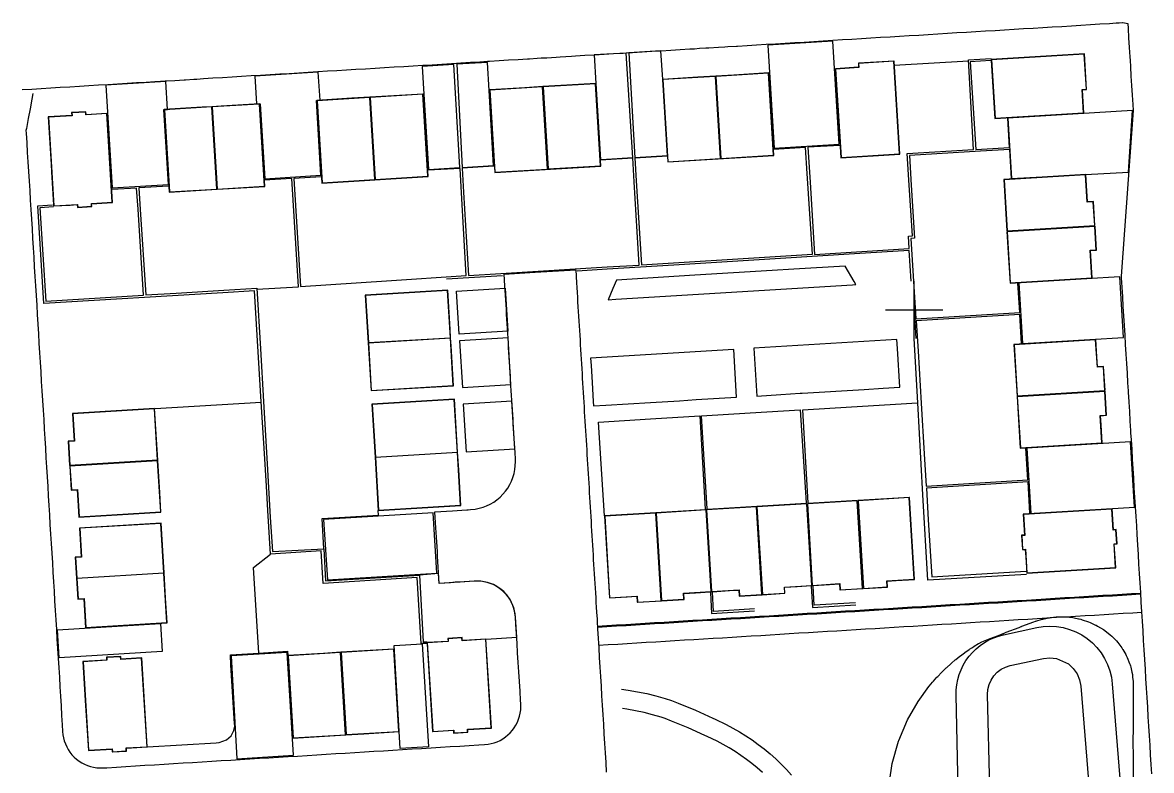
# Model space of a CAD drawing. Header units: metres. Extents: x 347065 to 347457, y 390101 to 390553.
# Drawn here: x 347259.7 to 347377.9, y 390320.8 to 390399 of the extents above; entities that cross this region are included whole.
import ezdxf

# ---------------------------------------------------------------- set-up
doc = ezdxf.new("R2010")
doc.units = ezdxf.units.M
doc.header["$PDMODE"] = 2
doc.header["$PDSIZE"] = 3
for name, color, linetype in [('3D_LINES', 130, 'Continuous'), ('PLOTS EXTERNAL LEVEL', 3, 'Continuous'), ('PLOTS FFL', 1, 'Continuous')]:
    doc.layers.add(name, color=color, linetype=linetype)
doc.layers.add('Design Lines', color=132, linetype='Continuous', true_color=0x00cccc)

msp = doc.modelspace()

# ---------------------------------------------------------------- linework, layer by layer
at = {"layer": '3D_LINES'}
for points in [[(347259.69, 390391.99, 45.77), (347260.69, 390392.05, 45.78), (347261.69, 390392.11, 45.8), (347262.68, 390392.17, 45.81), (347263.68, 390392.23, 45.82), (347264.68, 390392.29, 45.82), (347265.68, 390392.36, 45.82), (347266.68, 390392.42, 45.82), (347267.67, 390392.48, 45.82), (347268.67, 390392.54, 45.82), (347269.67, 390392.6, 45.81), (347270.67, 390392.66, 45.8), (347271.67, 390392.72, 45.79), (347272.66, 390392.78, 45.77), (347273.58, 390392.84, 45.76), (347273.66, 390392.84, 45.76), (347274.66, 390392.9, 45.75), (347274.78, 390392.91, 45.75), (347275.66, 390392.96, 45.74), (347276.66, 390393.02, 45.72), (347276.77, 390393.03, 45.72), (347277.66, 390393.08, 45.71), (347277.97, 390393.1, 45.71), (347278.65, 390393.15, 45.7), (347279.65, 390393.21, 45.69), (347280.65, 390393.27, 45.68), (347281.65, 390393.33, 45.67), (347282.65, 390393.39, 45.67), (347283.64, 390393.45, 45.67), (347284.64, 390393.51, 45.67), (347285.64, 390393.57, 45.67), (347286.64, 390393.63, 45.68), (347287.64, 390393.69, 45.68), (347288.64, 390393.75, 45.69), (347289.63, 390393.81, 45.71), (347290.63, 390393.87, 45.72), (347291.63, 390393.94, 45.74), (347292.63, 390394, 45.76), (347293.63, 390394.06, 45.78), (347294.62, 390394.12, 45.81), (347295.62, 390394.18, 45.83), (347296.62, 390394.24, 45.86), (347297.62, 390394.3, 45.89), (347298.62, 390394.36, 45.93), (347299.62, 390394.42, 45.96), (347300.61, 390394.48, 46), (347301.61, 390394.54, 46.03), (347302.61, 390394.6, 46.07), (347303.61, 390394.66, 46.1), (347304.61, 390394.73, 46.14), (347304.87, 390394.74, 46.15), (347305.14, 390394.76, 46.16), (347305.6, 390394.79, 46.17), (347306.6, 390394.85, 46.21), (347307.6, 390394.91, 46.24), (347308.37, 390394.95, 46.27), (347308.6, 390394.97, 46.28), (347309.6, 390395.03, 46.31), (347310.59, 390395.09, 46.35), (347311.59, 390395.15, 46.38), (347312.59, 390395.21, 46.42), (347312.79, 390395.22, 46.43), (347313.59, 390395.27, 46.45), (347313.99, 390395.3, 46.47), (347314.59, 390395.33, 46.49), (347315.59, 390395.39, 46.52), (347315.98, 390395.42, 46.54), (347316.58, 390395.45, 46.56), (347317.18, 390395.49, 46.58), (347317.58, 390395.52, 46.59), (347318.58, 390395.58, 46.63), (347319.58, 390395.64, 46.66), (347320.58, 390395.7, 46.7), (347321.57, 390395.76, 46.73), (347322.57, 390395.82, 46.77), (347322.89, 390395.84, 46.78), (347323.19, 390395.86, 46.79), (347323.57, 390395.88, 46.8), (347324.57, 390395.94, 46.84), (347325.57, 390396, 46.87), (347326.57, 390396.06, 46.91), (347327.56, 390396.12, 46.94), (347328.56, 390396.18, 46.98), (347329.56, 390396.24, 47.01), (347330.04, 390396.27, 47.03), (347330.56, 390396.31, 47.05), (347331.24, 390396.35, 47.07), (347331.56, 390396.37, 47.08), (347332.55, 390396.43, 47.12), (347333.24, 390396.47, 47.14), (347333.55, 390396.49, 47.15), (347334.43, 390396.54, 47.18), (347334.55, 390396.55, 47.19), (347335.55, 390396.61, 47.22), (347336.55, 390396.67, 47.26), (347337.54, 390396.73, 47.29), (347338.54, 390396.79, 47.33), (347339.54, 390396.85, 47.36), (347340.54, 390396.91, 47.4), (347341.54, 390396.97, 47.43), (347342.54, 390397.03, 47.47), (347343.53, 390397.1, 47.5), (347344.53, 390397.16, 47.54), (347345.53, 390397.22, 47.57), (347346.53, 390397.28, 47.61), (347347.53, 390397.34, 47.64), (347348.52, 390397.4, 47.68), (347349.52, 390397.46, 47.71), (347350.52, 390397.52, 47.75), (347351.52, 390397.58, 47.78), (347352.52, 390397.64, 47.82), (347353.52, 390397.7, 47.85), (347354.51, 390397.76, 47.89), (347355.51, 390397.82, 47.92), (347356.51, 390397.89, 47.96), (347357.51, 390397.95, 47.99), (347358.51, 390398.01, 48.03), (347359.5, 390398.07, 48.06), (347360.5, 390398.13, 48.1), (347361.5, 390398.19, 48.13), (347362.5, 390398.25, 48.17), (347363.5, 390398.31, 48.2), (347364.49, 390398.37, 48.24), (347365.49, 390398.43, 48.27), (347366.49, 390398.49, 48.31), (347367.49, 390398.55, 48.34), (347368.49, 390398.61, 48.38), (347369.49, 390398.68, 48.41), (347370.48, 390398.74, 48.45), (347371.48, 390398.8, 48.48), (347372.48, 390398.86, 48.52), (347373.48, 390398.92, 48.55), (347374.18, 390398.96, 48.56), (347374.48, 390398.98, 48.56), (347374.84, 390399, 48.56), (347374.89, 390399, 48.57), (347375.39, 390398.9, 48.57), (347375.42, 390398.4, 48.57), (347375.48, 390397.4, 48.58), (347375.54, 390396.4, 48.59), (347375.61, 390395.41, 48.6), (347375.63, 390395.04, 48.6), (347375.67, 390394.41, 48.58), (347375.73, 390393.41, 48.55), (347375.79, 390392.41, 48.51), (347375.85, 390391.41, 48.48), (347375.91, 390390.42, 48.44), (347375.95, 390389.8, 48.42), (347374.7, 390372.46, 47.83), (347374.71, 390372.31, 47.83), (347374.77, 390371.31, 47.81), (347374.83, 390370.31, 47.79), (347374.89, 390369.31, 47.77), (347374.95, 390368.32, 47.75), (347375.01, 390367.32, 47.74), (347375.07, 390366.32, 47.73), (347375.13, 390365.32, 47.72), (347375.19, 390364.32, 47.71), (347375.25, 390363.33, 47.71), (347375.32, 390362.33, 47.7), (347375.38, 390361.33, 47.71), (347375.43, 390360.49, 47.71), (347375.44, 390360.33, 47.73), (347375.5, 390359.33, 47.83), (347375.5, 390359.3, 47.84), (347375.56, 390358.33, 47.85), (347375.62, 390357.34, 47.86), (347375.62, 390357.3, 47.86), (347375.68, 390356.34, 47.77), (347375.69, 390356.1, 47.75), (347375.74, 390355.34, 47.76), (347375.8, 390354.34, 47.77), (347375.86, 390353.34, 47.78), (347375.92, 390352.35, 47.79), (347375.98, 390351.35, 47.81), (347376.04, 390350.35, 47.82), (347376.11, 390349.35, 47.83), (347376.17, 390348.35, 47.84), (347376.23, 390347.35, 47.86), (347376.29, 390346.36, 47.87), (347376.34, 390345.44, 47.88), (347376.41, 390344.36, 47.89), (347376.47, 390343.36, 47.91), (347376.53, 390342.36, 47.92), (347376.59, 390341.37, 47.93), (347376.65, 390340.37, 47.94), (347376.71, 390339.37, 47.95), (347376.77, 390338.37, 47.96), (347376.83, 390337.37, 47.96), (347376.9, 390336.38, 47.97), (347376.96, 390335.38, 47.97), (347377.02, 390334.38, 47.96), (347377.08, 390333.38, 47.96), (347377.14, 390332.38, 47.95), (347377.2, 390331.38, 47.94), (347377.26, 390330.39, 47.92), (347377.32, 390329.39, 47.91), (347377.38, 390328.39, 47.89), (347377.44, 390327.39, 47.87), (347377.5, 390326.39, 47.84), (347377.56, 390325.4, 47.81), (347377.62, 390324.4, 47.78), (347377.69, 390323.4, 47.75), (347377.75, 390322.4, 47.72), (347377.81, 390321.4, 47.68), (347377.87, 390320.4, 47.64)], [(347323.82, 390384.85, 47.05), (347327.21, 390385.06, 47.05), (347326.72, 390393.05, 47.05), (347326.54, 390396.05, 46.91), (347323.19, 390395.84, 46.79), (347323.82, 390384.85, 47.05)], [(347337.73, 390396.63, 47.29), (347338.39, 390385.86, 47.06), (347345.2, 390386.29, 47.54), (347344.54, 390397.05, 47.54), (347337.73, 390396.63, 47.29)], [(347305.74, 390383.86, 46.45), (347309.03, 390384.07, 46.45), (347308.56, 390391.9, 46.45), (347308.38, 390394.83, 46.27), (347305.17, 390394.64, 46.16), (347305.74, 390383.86, 46.45)], [(347322.89, 390395.82, 46.78), (347319.54, 390395.62, 46.66), (347319.73, 390392.63, 46.45), (347320.22, 390384.63, 46.45), (347323.58, 390384.84, 46.45), (347322.89, 390395.82, 46.78)], [(347345.27, 390386.16, 47.55), (347341.92, 390385.96, 47.55), (347342.14, 390382.32, 47.53), (347342.6, 390374.75, 46.99), (347352.53, 390375.37, 47.1), (347352.46, 390376.66, 47.1), (347352.85, 390376.69, 47.11), (347352.52, 390381.99, 47.38), (347352.3, 390385.3, 47.55), (347359.26, 390385.71, 47.92), (347358.71, 390395.1, 47.92), (347361.09, 390395.25, 48.12)], [(347350.96, 390394.54, 47.55), (347358.72, 390394.99, 47.92)], [(347361.05, 390395.03, 48.35), (347358.89, 390394.9, 48.35), (347359.49, 390385.72, 48.35), (347363.03, 390385.94, 48.35), (347362.84, 390389, 48.35)], [(347284.03, 390393.41, 45.67), (347284.21, 390390.49, 45.86), (347284.6, 390390.51, 45.75), (347285.08, 390382.67, 45.75), (347290.95, 390383.03, 45.85), (347290.48, 390390.85, 45.85), (347290.86, 390390.88, 45.96), (347290.68, 390393.81, 45.73), (347284.03, 390393.41, 45.67)], [(347304.88, 390394.62, 46.15), (347301.54, 390394.42, 46.03), (347301.72, 390391.51, 45.85), (347302.2, 390383.64, 46), (347305.5, 390383.84, 45.85), (347304.88, 390394.62, 46.15)], [(347268.46, 390392.46, 45.81), (347269.12, 390381.7, 45.6), (347274.99, 390382.06, 45.75), (347274.51, 390389.9, 45.75), (347274.9, 390389.92, 45.86), (347274.72, 390392.84, 45.75), (347268.46, 390392.46, 45.81)], [(347260.8, 390391.58, 45.85), (347260.69, 390390.98, 45.79), (347260.51, 390389.97, 45.69), (347260.32, 390388.96, 45.61), (347260.13, 390387.94, 45.53), (347260.09, 390387.73, 45.49), (347260.11, 390387.42, 45.46), (347260.17, 390386.42, 45.41), (347260.23, 390385.42, 45.36), (347260.3, 390384.43, 45.31), (347260.36, 390383.43, 45.26), (347260.42, 390382.43, 45.21), (347260.48, 390381.43, 45.16), (347260.54, 390380.43, 45.11), (347260.6, 390379.44, 45.06), (347260.66, 390378.44, 45.01), (347260.72, 390377.44, 44.96), (347260.78, 390376.44, 44.91), (347260.84, 390375.44, 44.87), (347260.9, 390374.45, 44.82), (347260.96, 390373.45, 44.77), (347261.02, 390372.45, 44.73), (347261.09, 390371.45, 44.69), (347261.15, 390370.45, 44.65), (347261.21, 390369.45, 44.61), (347261.27, 390368.46, 44.58), (347261.33, 390367.46, 44.54), (347261.39, 390366.46, 44.51), (347261.45, 390365.46, 44.48), (347261.51, 390364.46, 44.45), (347261.57, 390363.47, 44.43), (347261.63, 390362.47, 44.4), (347261.69, 390361.47, 44.38), (347261.75, 390360.47, 44.36), (347261.81, 390359.47, 44.34), (347261.88, 390358.47, 44.32), (347261.94, 390357.48, 44.31), (347262, 390356.48, 44.3), (347262.06, 390355.48, 44.28), (347262.12, 390354.48, 44.27), (347262.18, 390353.48, 44.26), (347262.24, 390352.49, 44.25), (347262.3, 390351.49, 44.23), (347262.36, 390350.49, 44.22), (347262.42, 390349.49, 44.21), (347262.48, 390348.49, 44.2), (347262.54, 390347.5, 44.18), (347262.6, 390346.5, 44.17), (347262.67, 390345.5, 44.15), (347262.73, 390344.5, 44.14), (347262.79, 390343.5, 44.12), (347262.85, 390342.5, 44.1), (347262.91, 390341.51, 44.08), (347262.97, 390340.51, 44.06), (347263.03, 390339.51, 44.04), (347263.09, 390338.51, 44.02), (347263.15, 390337.51, 44), (347263.21, 390336.52, 43.98), (347263.27, 390335.52, 43.95), (347263.33, 390334.52, 43.93), (347263.39, 390333.52, 43.9), (347263.46, 390332.52, 43.87), (347263.52, 390331.52, 43.85), (347263.58, 390330.53, 43.82), (347263.64, 390329.53, 43.79), (347263.7, 390328.53, 43.76), (347263.76, 390327.53, 43.73), (347263.82, 390326.53, 43.7), (347263.88, 390325.54, 43.67), (347263.92, 390324.83, 43.65), (347263.95, 390324.51, 43.64), (347264.01, 390324.18, 43.62), (347264.1, 390323.86, 43.61), (347264.21, 390323.54, 43.61), (347264.35, 390323.24, 43.6), (347264.51, 390322.95, 43.6), (347264.69, 390322.67, 43.6), (347264.9, 390322.41, 43.6), (347265.13, 390322.17, 43.61), (347265.38, 390321.95, 43.62), (347265.64, 390321.75, 43.63), (347265.92, 390321.57, 43.64), (347266.22, 390321.41, 43.65), (347266.53, 390321.28, 43.66), (347266.84, 390321.18, 43.67), (347267.17, 390321.11, 43.69), (347267.5, 390321.06, 43.7), (347267.83, 390321.04, 43.71), (347268.22, 390321.04, 43.72), (347268.55, 390321.06, 43.73), (347269.55, 390321.12, 43.75), (347270.54, 390321.19, 43.78), (347271.54, 390321.25, 43.8), (347272.54, 390321.31, 43.83), (347273.54, 390321.37, 43.85), (347274.54, 390321.43, 43.87), (347275.54, 390321.49, 43.9), (347276.53, 390321.55, 43.92), (347277.53, 390321.61, 43.95), (347278.53, 390321.67, 43.97), (347279.53, 390321.74, 43.99), (347280.53, 390321.8, 44.02), (347281.52, 390321.86, 44.04), (347282.52, 390321.92, 44.07), (347283.52, 390321.98, 44.09), (347284.52, 390322.04, 44.11), (347285.52, 390322.1, 44.14), (347286.51, 390322.16, 44.16), (347287.51, 390322.22, 44.19), (347288.51, 390322.28, 44.21), (347289.51, 390322.35, 44.23), (347290.51, 390322.41, 44.26), (347291.51, 390322.47, 44.28), (347292.5, 390322.53, 44.31), (347293.5, 390322.59, 44.33), (347294.5, 390322.65, 44.35), (347295.5, 390322.71, 44.38), (347296.5, 390322.77, 44.4), (347297.49, 390322.83, 44.43), (347298.49, 390322.9, 44.45), (347299.49, 390322.96, 44.47), (347300.49, 390323.02, 44.5), (347301.49, 390323.08, 44.52), (347302.48, 390323.14, 44.55), (347303.48, 390323.2, 44.57), (347304.48, 390323.26, 44.59), (347305.48, 390323.32, 44.62), (347306.48, 390323.38, 44.64), (347307.48, 390323.44, 44.67), (347308.08, 390323.48, 44.68), (347308.45, 390323.52, 44.69), (347308.78, 390323.58, 44.71), (347309.1, 390323.67, 44.72), (347309.41, 390323.78, 44.74), (347309.71, 390323.92, 44.76), (347310, 390324.09, 44.78), (347310.28, 390324.28, 44.8), (347310.53, 390324.49, 44.83), (347310.77, 390324.72, 44.85), (347310.99, 390324.97, 44.88), (347311.19, 390325.24, 44.9), (347311.36, 390325.52, 44.92), (347311.52, 390325.82, 44.93), (347311.64, 390326.13, 44.95), (347311.74, 390326.45, 44.96), (347311.81, 390326.77, 44.98), (347311.86, 390327.1, 44.99), (347311.87, 390327.44, 45), (347311.87, 390327.77, 45.01), (347311.85, 390328.07, 45.01), (347311.79, 390329.07, 45.03), (347311.73, 390330.07, 45.04), (347311.66, 390331.07, 45.06), (347311.6, 390332.07, 45.07), (347311.54, 390333.06, 45.09), (347311.48, 390334.06, 45.1), (347311.42, 390335.06, 45.12), (347311.36, 390336.06, 45.13), (347311.32, 390336.77, 45.14), (347311.28, 390337.15, 45.15), (347311.22, 390337.48, 45.16), (347311.13, 390337.8, 45.17), (347311.01, 390338.11, 45.18), (347310.87, 390338.42, 45.19), (347310.71, 390338.71, 45.19), (347310.52, 390338.98, 45.2), (347310.31, 390339.24, 45.21), (347310.08, 390339.48, 45.22), (347309.82, 390339.7, 45.23), (347309.56, 390339.89, 45.24), (347309.27, 390340.07, 45.25), (347308.98, 390340.22, 45.26), (347308.67, 390340.34, 45.27), (347308.35, 390340.44, 45.28), (347308.02, 390340.51, 45.29), (347307.69, 390340.56, 45.29), (347307.35, 390340.58, 45.3), (347307.04, 390340.57, 45.31), (347306.5, 390340.54, 45.31), (347306, 390340.51, 45.32), (347305.51, 390340.48, 45.33), (347305.01, 390340.45, 45.33), (347304.51, 390340.41, 45.34), (347303.34, 390340.34, 45.34), (347303.17, 390343.17, 45.33), (347303.14, 390343.67, 45.34), (347303.11, 390344.17, 45.34), (347303.08, 390344.67, 45.35), (347303.05, 390345.17, 45.36), (347303.02, 390345.66, 45.37), (347302.99, 390346.16, 45.37), (347302.96, 390346.66, 45.38), (347302.88, 390347.83, 45.38), (347304.71, 390347.94, 45.37), (347305.21, 390347.97, 45.37), (347305.71, 390348, 45.36), (347306.21, 390348.03, 45.35), (347306.38, 390348.04, 45.35), (347306.6, 390348.06, 45.35), (347307.11, 390348.11, 45.34), (347307.52, 390348.19, 45.34), (347307.92, 390348.31, 45.33), (347308.3, 390348.46, 45.33), (347308.68, 390348.64, 45.33), (347309.04, 390348.85, 45.32), (347309.38, 390349.09, 45.32), (347309.7, 390349.36, 45.32), (347309.99, 390349.66, 45.32), (347310.26, 390349.97, 45.32), (347310.5, 390350.31, 45.33), (347310.72, 390350.67, 45.33), (347310.9, 390351.04, 45.33), (347311.05, 390351.43, 45.34), (347311.17, 390351.83, 45.34), (347311.25, 390352.24, 45.35), (347311.3, 390352.65, 45.35), (347311.32, 390353.08, 45.36), (347311.31, 390353.38, 45.36), (347311.27, 390354.01, 45.37), (347311.24, 390354.51, 45.38), (347311.21, 390355.01, 45.39), (347311.18, 390355.51, 45.4), (347311.15, 390356.01, 45.4), (347311.12, 390356.51, 45.41), (347311.09, 390357.01, 45.42), (347311.06, 390357.5, 45.43), (347311.03, 390358, 45.43), (347311, 390358.5, 45.44), (347310.97, 390359, 45.45), (347310.94, 390359.5, 45.46), (347310.91, 390360, 45.46), (347310.87, 390360.5, 45.47), (347310.84, 390361, 45.48), (347310.81, 390361.5, 45.49), (347310.78, 390362, 45.49), (347310.75, 390362.5, 45.5), (347310.72, 390362.99, 45.51), (347310.69, 390363.49, 45.52), (347310.66, 390363.99, 45.52), (347310.63, 390364.49, 45.53), (347310.6, 390364.99, 45.54), (347310.57, 390365.49, 45.55), (347310.54, 390365.99, 45.55), (347310.51, 390366.49, 45.56), (347310.48, 390366.99, 45.57), (347310.45, 390367.49, 45.58), (347310.42, 390367.99, 45.58), (347310.39, 390368.48, 45.59), (347310.36, 390368.98, 45.6), (347310.33, 390369.48, 45.61), (347310.3, 390369.98, 45.61), (347310.27, 390370.48, 45.62), (347310.24, 390370.98, 45.63), (347310.21, 390371.48, 45.64), (347310.13, 390372.68, 45.64), (347313.38, 390372.88, 45.7), (347317.62, 390373.14, 45.66), (347317.7, 390371.78, 45.66), (347317.73, 390371.28, 45.65), (347317.76, 390370.78, 45.64), (347317.79, 390370.28, 45.64), (347317.82, 390369.78, 45.63), (347317.85, 390369.28, 45.62), (347317.88, 390368.78, 45.61), (347317.91, 390368.28, 45.61), (347317.95, 390367.78, 45.6), (347317.98, 390367.28, 45.59), (347318.01, 390366.78, 45.58), (347318.04, 390366.29, 45.58), (347318.07, 390365.79, 45.57), (347318.1, 390365.29, 45.56), (347318.13, 390364.79, 45.55), (347318.16, 390364.29, 45.55), (347318.19, 390363.79, 45.54), (347318.22, 390363.29, 45.53), (347318.25, 390362.79, 45.52), (347318.28, 390362.29, 45.52), (347318.31, 390361.79, 45.51), (347318.34, 390361.3, 45.5), (347318.37, 390360.8, 45.49), (347318.4, 390360.3, 45.49), (347318.43, 390359.8, 45.48), (347318.46, 390359.3, 45.47), (347318.49, 390358.8, 45.46), (347318.52, 390358.3, 45.46), (347318.55, 390357.8, 45.45), (347318.58, 390357.3, 45.44), (347318.61, 390356.8, 45.43), (347318.64, 390356.3, 45.43), (347318.67, 390355.81, 45.42), (347318.7, 390355.31, 45.41), (347318.74, 390354.81, 45.4), (347318.77, 390354.31, 45.4), (347318.8, 390353.81, 45.39), (347318.83, 390353.31, 45.38), (347318.86, 390352.81, 45.37), (347318.89, 390352.31, 45.37), (347318.92, 390351.81, 45.36), (347318.95, 390351.31, 45.35), (347318.98, 390350.81, 45.34), (347319.01, 390350.32, 45.34), (347319.04, 390349.82, 45.33), (347319.07, 390349.32, 45.32), (347319.1, 390348.82, 45.31), (347319.13, 390348.32, 45.31), (347319.16, 390347.82, 45.3), (347319.19, 390347.32, 45.29), (347319.22, 390346.82, 45.28), (347319.25, 390346.32, 45.28), (347319.28, 390345.82, 45.27), (347319.31, 390345.32, 45.26), (347319.34, 390344.83, 45.25), (347319.37, 390344.33, 45.25), (347319.4, 390343.83, 45.24), (347319.43, 390343.33, 45.23), (347319.46, 390342.83, 45.22), (347319.49, 390342.33, 45.22), (347319.53, 390341.83, 45.21), (347319.56, 390341.33, 45.2), (347319.59, 390340.83, 45.19), (347319.62, 390340.33, 45.19), (347319.65, 390339.83, 45.18), (347319.68, 390339.34, 45.17), (347319.71, 390338.84, 45.16), (347319.74, 390338.34, 45.16), (347319.77, 390337.84, 45.15), (347319.8, 390337.34, 45.14), (347319.85, 390336.58, 45.13), (347319.86, 390336.34, 45.13), (347319.91, 390335.58, 45.12), (347319.97, 390334.58, 45.1), (347320.03, 390333.58, 45.09), (347320.09, 390332.58, 45.07), (347320.15, 390331.58, 45.06), (347320.21, 390330.59, 45.04), (347320.27, 390329.59, 45.03), (347320.33, 390328.59, 45.01), (347320.39, 390327.59, 45), (347320.45, 390326.59, 44.98), (347320.51, 390325.6, 44.97), (347320.57, 390324.6, 44.95), (347320.64, 390323.6, 44.94), (347320.7, 390322.6, 44.92), (347320.76, 390321.6, 44.91), (347320.82, 390320.6, 44.89)], [(347375.47, 390383.37, 48.19), (347375.9, 390389.8, 48.42), (347362.84, 390389, 48.35), (347363.22, 390382.7, 48.05), (347375.47, 390383.37, 48.19)], [(347327.21, 390385.05, 47.05), (347323.82, 390384.85, 47.05), (347323.96, 390382.44, 47), (347324.5, 390373.66, 46.52), (347339.04, 390374.56, 46.52), (347342.39, 390374.76, 46.52), (347341.85, 390383.2, 47.08), (347341.68, 390385.95, 47.05), (347338.32, 390385.74, 47.05)], [(347363.22, 390382.7, 48.05), (347363.04, 390385.72, 48.05), (347359.99, 390385.54, 48.1), (347352.55, 390385.09, 47.69), (347352.73, 390381.99, 47.54), (347353.07, 390376.44, 47.54), (347352.7, 390376.43, 47.54), (347353.21, 390368.01, 47.35), (347364.08, 390368.67, 48.05), (347363.89, 390371.74, 48.05)], [(347309.06, 390383.97, 46.45), (347305.73, 390383.76, 46.45), (347305.88, 390381.27, 46.4), (347306.41, 390372.55, 45.68), (347309.79, 390372.76, 45.92), (347320.91, 390373.44, 45.92), (347324.26, 390373.64, 45.92), (347323.73, 390382.35, 46.55), (347323.58, 390384.84, 46.45), (347320.27, 390384.63, 46.45)], [(347290.97, 390382.87, 45.85), (347288.13, 390382.7, 45.8), (347288.82, 390371.38, 45.4), (347297.82, 390371.98, 45.68), (347306.16, 390372.54, 45.68), (347305.66, 390381.19, 45.95), (347305.51, 390383.74, 45.85), (347302.18, 390383.55, 45.85)], [(347274.99, 390381.89, 45.75), (347271.89, 390381.71, 45.75), (347272.04, 390379.46, 45.72), (347272.62, 390370.51, 45.16), (347275.81, 390370.7, 45.22), (347280.8, 390371.01, 45.22), (347284.26, 390371.22, 45.22), (347284.63, 390364.87, 45.15), (347284.95, 390359.35, 45.08), (347285.34, 390352.86, 45.09), (347285.66, 390347.28, 45.08), (347285.88, 390343.67, 44.89), (347291.27, 390343.97, 45.16), (347291.44, 390340.6, 45.01), (347301.28, 390341.19, 45.44), (347301.66, 390334.21, 45.2), (347302.04, 390334.24, 45.2)], [(347284.26, 390371.11, 45.22), (347288.61, 390371.37, 45.4), (347287.92, 390382.68, 45.8), (347285.03, 390382.51, 45.75)], [(347262.96, 390379.72, 45.6), (347261.54, 390379.64, 45.6), (347262.15, 390369.87, 45.1), (347272.4, 390370.49, 45.16), (347271.82, 390379.48, 45.62), (347271.67, 390381.69, 45.6), (347269.12, 390381.54, 45.6)], [(347301.99, 390334.05, 44.6), (347301.43, 390334.05, 44.6), (347301.03, 390340.94, 44.74), (347291.2, 390340.31, 44.74), (347290.99, 390343.73, 44.91), (347285.68, 390343.41, 44.72), (347285.4, 390347.96, 44.74), (347285.25, 390350.5, 44.86), (347285.04, 390353.94, 44.86), (347284.71, 390359.33, 44.86), (347284, 390370.94, 45.07), (347280.7, 390370.74, 44.99), (347261.94, 390369.6, 44.65), (347261.32, 390379.83, 45.15), (347262.86, 390379.93, 45.15)], [(347352.72, 390371.95, 46.78), (347352.51, 390375.16, 46.81), (347346.8, 390374.8, 46.62), (347339.04, 390374.32, 46.4), (347327.87, 390373.63, 46.07), (347320.92, 390373.2, 45.85), (347317.76, 390373, 45.79)], [(347321.88, 390372.07, 45.84), (347321.5, 390371.18, 45.79), (347321, 390370.01, 45.73), (347321.81, 390370.06, 45.76), (347346.57, 390371.57, 46.58), (347346.95, 390371.59, 46.59), (347346.77, 390371.91, 46.59), (347345.83, 390373.53, 46.57), (347340.44, 390373.2, 46.42), (347338.19, 390373.06, 46.35), (347330.08, 390372.57, 46.1), (347321.88, 390372.07, 45.84)], [(347309.96, 390372.51, 45.64), (347304.08, 390372.15, 45.65)], [(347374.95, 390366.06, 47.72), (347374.57, 390372.42, 47.84), (347364, 390371.78, 48.05), (347364.38, 390365.42, 47.66), (347374.95, 390366.06, 47.72)], [(347305.14, 390370.9, 45.64), (347310.22, 390371.21, 45.63), (347310.5, 390366.73, 45.57), (347305.41, 390366.42, 45.64), (347305.14, 390370.9, 45.64)], [(347353.04, 390368.96, 46.74), (347353.22, 390365.96, 46.69)], [(347364.27, 390365.43, 47.65), (347364.09, 390368.45, 47.65), (347353.26, 390367.8, 47.35), (347353.45, 390364.63, 47.15), (347353.78, 390359.2, 47.15), (347354.1, 390353.88, 47.15), (347354.31, 390350.51, 47.17), (347364.94, 390351.16, 47.67), (347364.74, 390354.47, 47.65)], [(347305.77, 390360.83, 45.62), (347310.84, 390361.14, 45.48), (347310.54, 390366.03, 45.55), (347305.45, 390365.72, 45.64), (347305.77, 390360.83, 45.62)], [(347351.53, 390360.85, 46.56), (347351.28, 390364.9, 46.62), (347351.22, 390365.84, 46.63), (347336.25, 390364.93, 46.13), (347336.56, 390359.94, 46.09), (347339.1, 390360.09, 46.22), (347341.12, 390360.22, 46.31), (347341.33, 390360.23, 46.31), (347347.81, 390360.63, 46.49), (347349.79, 390360.75, 46.52), (347351.53, 390360.85, 46.56)], [(347364.8, 390341.28, 47.7), (347354.46, 390340.67, 46.58), (347353.96, 390349.61, 46.42), (347353.43, 390359.23, 46.53), (347353.05, 390365.94, 46.69)], [(347334.46, 390359.81, 46.02), (347334.16, 390364.8, 46.07), (347319.18, 390363.89, 45.57), (347319.23, 390363.12, 45.56), (347319.34, 390361.35, 45.55), (347319.46, 390359.36, 45.52), (347319.49, 390358.9, 45.53), (347320.76, 390358.98, 45.61), (347325.45, 390359.26, 45.77), (347328.48, 390359.45, 45.84), (347330.23, 390359.56, 45.89), (347334.46, 390359.81, 46.02)], [(347305.85, 390359.1, 45.62), (347306.16, 390354.11, 45.61), (347311.25, 390354.42, 45.38), (347310.94, 390359.41, 45.46), (347305.85, 390359.1, 45.62)], [(347273.6, 390358.64, 44.3), (347284.71, 390359.31, 44.86)], [(347331.39, 390348.12, 46.05), (347330.8, 390357.88, 45.88), (347335.89, 390358.18, 46.05), (347341.11, 390358.49, 46.31), (347341.72, 390348.75, 46.05)], [(347341.95, 390348.76, 46.42), (347341.39, 390358.49, 46.31), (347346.48, 390358.81, 46.45), (347351.69, 390359.13, 46.53), (347353.36, 390359.23, 46.53)], [(347320.62, 390347.4, 45.67), (347320.02, 390357.21, 45.58), (347325.46, 390357.54, 45.76), (347330.6, 390357.86, 45.88), (347331.17, 390348.11, 45.67)], [(347376.11, 390348.32, 47.84), (347375.69, 390355.16, 47.76), (347364.82, 390354.5, 47.65), (347365.24, 390347.66, 47.7), (347376.11, 390348.32, 47.84)], [(347365.16, 390347.67, 47.7), (347364.96, 390350.96, 47.67), (347354.32, 390350.31, 47.17), (347354.52, 390346.98, 47.2), (347354.88, 390341.02, 47.2), (347364.75, 390341.63, 47.2)], [(347291.27, 390343.97, 45.16), (347291.08, 390347.11, 45.26), (347296.99, 390347.47, 45.65), (347296.96, 390347.97, 45.65)], [(347291.63, 390340.72, 44.98), (347303.09, 390341.42, 45.2), (347302.71, 390347.71, 45.42), (347291.23, 390347.01, 45.27), (347291.63, 390340.72, 44.98)], [(347284.46, 390333.05, 44.32), (347283.91, 390342, 44.61), (347285.68, 390343.41, 44.72)], [(347308.24, 390334.51, 45.2), (347311.44, 390334.7, 45.12), (347311.31, 390336.82, 45.15), (347311.23, 390337.45, 45.17), (347311.04, 390338.04, 45.18), (347310.79, 390338.58, 45.19), (347310.4, 390339.13, 45.2), (347309.97, 390339.57, 45.21), (347309.52, 390339.92, 45.22), (347309.01, 390340.21, 45.23), (347308.37, 390340.44, 45.25), (347307.68, 390340.56, 45.26), (347306.99, 390340.57, 45.27), (347303.33, 390340.32, 45.34), (347303.27, 390341.37, 45.37), (347301.28, 390341.19, 45.44)], [(347319.89, 390335.87, 45.12), (347320.89, 390335.93, 45.2), (347321.88, 390335.99, 45.27), (347322.88, 390336.05, 45.35), (347323.88, 390336.11, 45.43), (347324.88, 390336.17, 45.51), (347325.88, 390336.23, 45.58), (347326.88, 390336.29, 45.66), (347327.87, 390336.35, 45.71), (347328.87, 390336.42, 45.72), (347329.87, 390336.48, 45.73), (347330.87, 390336.54, 45.74), (347331.87, 390336.6, 45.81), (347332.86, 390336.66, 45.89), (347333.86, 390336.72, 45.96), (347334.86, 390336.78, 46.04), (347335.86, 390336.84, 46.12), (347336.86, 390336.9, 46.16), (347337.86, 390336.96, 46.17), (347338.85, 390337.02, 46.18), (347339.85, 390337.08, 46.19), (347340.85, 390337.14, 46.2), (347341.85, 390337.21, 46.21), (347342.85, 390337.27, 46.26), (347343.84, 390337.33, 46.34), (347344.84, 390337.39, 46.41), (347345.84, 390337.45, 46.49), (347346.84, 390337.51, 46.53), (347347.84, 390337.57, 46.54), (347348.83, 390337.63, 46.55), (347349.83, 390337.69, 46.56), (347350.83, 390337.75, 46.59), (347351.83, 390337.81, 46.64), (347352.83, 390337.87, 46.69), (347353.83, 390337.93, 46.75), (347354.82, 390338, 46.8), (347355.82, 390338.06, 46.85), (347356.82, 390338.12, 46.91), (347357.82, 390338.18, 46.96), (347358.82, 390338.24, 47.01), (347359.81, 390338.3, 47.06), (347360.81, 390338.36, 47.12), (347361.81, 390338.42, 47.17), (347362.81, 390338.48, 47.22), (347363.81, 390338.54, 47.27), (347364.81, 390338.6, 47.33), (347365.8, 390338.66, 47.38), (347366.8, 390338.72, 47.43), (347367.8, 390338.79, 47.49), (347368.8, 390338.85, 47.54), (347369.8, 390338.91, 47.59), (347370.79, 390338.97, 47.64), (347371.79, 390339.03, 47.7), (347372.79, 390339.09, 47.75), (347373.79, 390339.15, 47.8), (347374.79, 390339.21, 47.85), (347375.78, 390339.27, 47.91), (347376.72, 390339.33, 47.96)], [(347331.71, 390339.4, 45.83), (347331.84, 390337.18, 45.81), (347336.34, 390337.46, 46.05)], [(347336.32, 390337.68, 46.05), (347332.04, 390337.41, 46.2), (347331.92, 390339.41, 46.2)], [(347342.25, 390340.03, 46.2), (347342.39, 390337.83, 46.21), (347346.92, 390338.1, 46.42)], [(347346.91, 390338.32, 46.42), (347342.59, 390338.05, 46.58), (347342.46, 390340.05, 46.58)], [(347319.89, 390335.77, 45.12), (347320.89, 390335.83, 45.19), (347321.89, 390335.89, 45.27), (347322.89, 390335.95, 45.35), (347323.89, 390336.01, 45.43), (347324.89, 390336.07, 45.5), (347325.88, 390336.13, 45.58), (347326.88, 390336.19, 45.66), (347327.88, 390336.25, 45.7), (347328.88, 390336.32, 45.71), (347329.88, 390336.38, 45.72), (347330.87, 390336.44, 45.74), (347331.87, 390336.5, 45.81), (347332.87, 390336.56, 45.88), (347333.87, 390336.62, 45.96), (347334.87, 390336.68, 46.04), (347335.86, 390336.74, 46.11), (347336.86, 390336.8, 46.16), (347337.86, 390336.86, 46.17), (347338.86, 390336.92, 46.18), (347339.86, 390336.98, 46.19), (347340.86, 390337.04, 46.2), (347341.85, 390337.11, 46.21), (347342.85, 390337.17, 46.26), (347343.85, 390337.23, 46.34), (347344.85, 390337.29, 46.41), (347345.85, 390337.35, 46.49), (347346.84, 390337.41, 46.53), (347347.84, 390337.47, 46.54), (347348.84, 390337.53, 46.55), (347349.84, 390337.59, 46.56), (347350.84, 390337.65, 46.59), (347351.84, 390337.71, 46.64), (347352.83, 390337.77, 46.69), (347353.83, 390337.83, 46.74), (347354.83, 390337.9, 46.8), (347355.83, 390337.96, 46.85), (347356.83, 390338.02, 46.9), (347357.82, 390338.08, 46.96), (347358.82, 390338.14, 47.01), (347359.82, 390338.2, 47.06), (347360.82, 390338.26, 47.11), (347361.82, 390338.32, 47.17), (347362.81, 390338.38, 47.22), (347363.81, 390338.44, 47.27), (347364.81, 390338.5, 47.33), (347365.81, 390338.56, 47.38), (347366.81, 390338.62, 47.43), (347367.81, 390338.69, 47.48), (347368.8, 390338.75, 47.54), (347369.8, 390338.81, 47.59), (347370.8, 390338.87, 47.64), (347371.8, 390338.93, 47.69), (347372.8, 390338.99, 47.75), (347373.79, 390339.05, 47.8), (347374.79, 390339.11, 47.85), (347375.79, 390339.17, 47.91), (347376.72, 390339.23, 47.95)], [(347320.01, 390333.87, 45.09), (347321.01, 390333.93, 45.16), (347322.01, 390333.99, 45.24), (347323, 390334.05, 45.31), (347324, 390334.11, 45.38), (347325, 390334.18, 45.46), (347326, 390334.24, 45.53), (347327, 390334.3, 45.61), (347328, 390334.36, 45.66), (347328.99, 390334.42, 45.67), (347329.99, 390334.48, 45.68), (347330.99, 390334.54, 45.69), (347331.99, 390334.6, 45.76), (347332.99, 390334.66, 45.84), (347333.98, 390334.72, 45.91), (347334.98, 390334.78, 45.99), (347335.98, 390334.84, 46.07), (347336.98, 390334.9, 46.11), (347337.98, 390334.97, 46.12), (347338.97, 390335.03, 46.13), (347339.97, 390335.09, 46.14), (347340.97, 390335.15, 46.15), (347341.97, 390335.21, 46.16), (347342.97, 390335.27, 46.21), (347343.97, 390335.33, 46.29), (347344.96, 390335.39, 46.36), (347345.96, 390335.45, 46.44), (347346.96, 390335.51, 46.48), (347347.96, 390335.57, 46.49), (347348.96, 390335.63, 46.5), (347349.95, 390335.69, 46.51), (347350.95, 390335.76, 46.54), (347351.95, 390335.82, 46.59), (347352.95, 390335.88, 46.64), (347353.95, 390335.94, 46.7), (347354.95, 390336, 46.75), (347355.94, 390336.06, 46.8), (347356.94, 390336.12, 46.86), (347357.94, 390336.18, 46.91), (347358.94, 390336.24, 46.96), (347359.94, 390336.3, 47.01), (347360.93, 390336.36, 47.07), (347361.93, 390336.42, 47.12), (347362.93, 390336.48, 47.17), (347363.93, 390336.55, 47.22), (347364.93, 390336.61, 47.28), (347365.92, 390336.67, 47.33), (347366.92, 390336.73, 47.38), (347367.92, 390336.79, 47.44), (347368.92, 390336.85, 47.49), (347369.92, 390336.91, 47.54), (347370.92, 390336.97, 47.59), (347371.91, 390337.03, 47.65), (347372.91, 390337.09, 47.71), (347373.91, 390337.15, 47.77), (347374.91, 390337.21, 47.82), (347375.91, 390337.27, 47.88), (347376.84, 390337.33, 47.94)], [(347263.4, 390335.48, 43.96), (347274.16, 390336.14, 44.15), (347274.33, 390333.2, 44.04), (347263.57, 390332.55, 43.88), (347263.4, 390335.48, 43.96)], [(347362.37, 390335.11, 47.15), (347362.67, 390335.22, 47.16), (347364.02, 390335.74, 47.23), (347364.24, 390335.82, 47.25), (347364.26, 390335.83, 47.25), (347364.27, 390335.83, 47.25), (347364.31, 390335.85, 47.26), (347365.55, 390336.31, 47.32), (347365.57, 390336.31, 47.32), (347365.72, 390336.37, 47.33), (347365.76, 390336.38, 47.33), (347366.43, 390336.59, 47.36), (347366.51, 390336.61, 47.36), (347366.95, 390336.7, 47.38), (347366.96, 390336.7, 47.38), (347366.96, 390336.7, 47.38), (347367.17, 390336.74, 47.4), (347367.2, 390336.75, 47.4), (347367.3, 390336.77, 47.4), (347367.9, 390336.83, 47.44), (347367.92, 390336.83, 47.44), (347367.94, 390336.84, 47.44), (347368, 390336.84, 47.44), (347368.11, 390336.85, 47.45), (347368.81, 390336.84, 47.48), (347368.82, 390336.84, 47.48), (347368.93, 390336.84, 47.49), (347368.94, 390336.84, 47.49), (347368.94, 390336.84, 47.49), (347369.64, 390336.76, 47.53), (347369.78, 390336.74, 47.53), (347370.22, 390336.64, 47.56), (347370.29, 390336.62, 47.56), (347370.47, 390336.59, 47.57), (347370.62, 390336.54, 47.58), (347371.28, 390336.32, 47.61), (347371.44, 390336.26, 47.62), (347372.03, 390335.98, 47.65), (347372.08, 390335.96, 47.66), (347372.24, 390335.87, 47.67), (347372.84, 390335.51, 47.7), (347373, 390335.4, 47.71), (347373.56, 390334.97, 47.74), (347373.71, 390334.83, 47.75), (347374.2, 390334.33, 47.78), (347374.34, 390334.16, 47.78), (347374.76, 390333.6, 47.8), (347374.85, 390333.47, 47.81), (347374.89, 390333.41, 47.81), (347375.18, 390332.91, 47.83), (347375.24, 390332.81, 47.83), (347375.34, 390332.6, 47.83), (347375.59, 390331.95, 47.84), (347375.63, 390331.83, 47.84), (347375.67, 390331.73, 47.84), (347375.7, 390331.59, 47.84), (347375.83, 390331.05, 47.84), (347375.87, 390330.82, 47.84), (347375.88, 390330.66, 47.83), (347375.9, 390330.51, 47.83), (347375.94, 390330.12, 47.83), (347375.94, 390330.01, 47.83), (347375.95, 390329.66, 47.82), (347375.95, 390329.53, 47.82), (347375.95, 390328.71, 47.8), (347375.96, 390328, 47.78), (347375.96, 390327.9, 47.77), (347375.96, 390327.68, 47.77), (347375.96, 390326.85, 47.75), (347375.96, 390326.66, 47.75), (347375.96, 390326, 47.72), (347375.96, 390325.83, 47.72), (347375.94, 390325.01, 47.69), (347375.93, 390323.99, 47.66), (347375.94, 390321.99, 47.61), (347375.94, 390319.98, 47.56)], [(347362.4, 390334.96, 47.1), (347365.87, 390335.71, 47.1), (347366.55, 390335.82, 47.1), (347367.25, 390335.86, 47.1), (347367.94, 390335.82, 47.1), (347368.63, 390335.71, 47.1), (347369.3, 390335.52, 47.1), (347369.95, 390335.27, 47.1), (347370.57, 390334.95, 47.1), (347371.15, 390334.56, 47.1), (347371.69, 390334.12, 47.1), (347372.17, 390333.62, 47.1), (347372.6, 390333.07, 47.1), (347372.97, 390332.48, 47.1), (347373.28, 390331.86, 47.1), (347373.51, 390331.2, 47.1), (347373.68, 390330.52, 47.1), (347373.77, 390329.83, 47.1), (347375.09, 390313.49, 47.1)], [(347350.44, 390319.57, 46.84), (347350.74, 390321.48, 46.84), (347351.4, 390323.84, 46.84), (347351.43, 390323.9, 46.84), (347352.34, 390326.05, 46.84), (347353.45, 390327.99, 46.84), (347354.57, 390329.54, 46.84), (347354.62, 390329.6, 46.84), (347354.97, 390330.01, 46.84), (347355.05, 390330.11, 46.84), (347355.42, 390330.52, 46.84), (347355.5, 390330.61, 46.84), (347355.9, 390331.03, 46.84), (347355.97, 390331.09, 46.84), (347356.38, 390331.49, 46.84), (347356.44, 390331.55, 46.84), (347356.87, 390331.94, 46.84), (347356.93, 390331.99, 46.84), (347357.34, 390332.34, 46.84), (347357.41, 390332.39, 46.84), (347357.41, 390332.39, 46.84), (347357.83, 390332.73, 46.84), (347357.87, 390332.76, 46.84), (347358.15, 390332.97, 46.84), (347358.17, 390332.98, 46.84), (347358.31, 390333.08, 46.84), (347358.34, 390333.11, 46.84), (347358.79, 390333.42, 46.84), (347358.82, 390333.44, 46.84), (347359.08, 390333.61, 46.84), (347359.28, 390333.74, 46.99), (347359.31, 390333.76, 46.99), (347359.78, 390334.04, 47.01), (347359.8, 390334.06, 47.01), (347360.13, 390334.22, 47.03), (347360.29, 390334.3, 47.04), (347360.3, 390334.3, 47.04), (347360.82, 390334.5, 47.07), (347360.83, 390334.5, 47.07), (347361.37, 390334.71, 47.1), (347361.38, 390334.71, 47.1), (347361.85, 390334.89, 47.12), (347361.86, 390334.89, 47.12), (347362.36, 390335.1, 47.15), (347362.37, 390335.11, 47.15)], [(347357.66, 390318.81, 47.1), (347357.43, 390328.66, 47.1), (347357.44, 390329.2, 47.1), (347357.49, 390329.74, 47.1), (347357.6, 390330.28, 47.1), (347357.75, 390330.8, 47.1), (347357.94, 390331.31, 47.1), (347358.18, 390331.8, 47.1), (347358.46, 390332.26, 47.1), (347358.78, 390332.71, 47.1), (347359.13, 390333.12, 47.1), (347359.52, 390333.5, 47.1), (347359.94, 390333.84, 47.1), (347360.39, 390334.15, 47.1), (347360.86, 390334.42, 47.1), (347361.36, 390334.64, 47.1), (347361.87, 390334.83, 47.1), (347362.4, 390334.96, 47.1)], [(347299.26, 390323.07, 44.46), (347298.61, 390333.84, 44.38), (347301.54, 390334.02, 44.6), (347302.2, 390323.25, 44.54), (347299.26, 390323.07, 44.46)], [(347272.79, 390323.23, 43.95), (347279.98, 390323.67, 44.1), (347280.31, 390323.69, 44.1), (347281.09, 390323.98, 44.12), (347281.55, 390324.4, 44.14), (347281.84, 390324.94, 44.15), (347281.93, 390325.41, 44.16), (347281.92, 390325.69, 44.17), (347281.54, 390331.8, 44.24), (347281.48, 390332.88, 44.26), (347284.47, 390333.05, 44.32), (347287.47, 390333.24, 44.38), (347287.49, 390332.83, 44.38)], [(347288.07, 390322.36, 44.21), (347287.42, 390333.12, 44.38), (347281.55, 390332.76, 44.24), (347282.14, 390321.99, 44.06), (347288.07, 390322.36, 44.21)], [(347363.09, 390331.74, 46), (347366.56, 390332.48, 46), (347367.25, 390332.56, 46), (347367.93, 390332.48, 46), (347369.18, 390331.91, 46), (347369.69, 390331.45, 46), (347370.09, 390330.88, 46), (347370.35, 390330.25, 46), (347370.48, 390329.57, 46), (347371.8, 390313.23, 46)], [(347360.96, 390318.88, 46), (347360.73, 390328.73, 46), (347360.76, 390329.25, 46), (347360.88, 390329.75, 46), (347361.08, 390330.23, 46), (347361.37, 390330.66, 46), (347361.72, 390331.04, 46), (347362.14, 390331.35, 46), (347362.6, 390331.59, 46), (347363.09, 390331.74, 46)], [(347322.42, 390329.28, 45.13), (347323.11, 390329.18, 45.15), (347324.09, 390329.01, 45.18), (347325.06, 390328.81, 45.2), (347326.02, 390328.57, 45.23), (347326.97, 390328.29, 45.25), (347327.63, 390328.08, 45.27), (347328.33, 390327.81, 45.29), (347330.17, 390327.07, 45.34), (347331.97, 390326.25, 45.39), (347332.23, 390326.13, 45.4), (347333.37, 390325.58, 45.41), (347334.07, 390325.21, 45.41), (347334.75, 390324.82, 45.42), (347335.43, 390324.4, 45.42), (347336.08, 390323.96, 45.43), (347336.73, 390323.5, 45.44), (347337.35, 390323.02, 45.44), (347337.96, 390322.51, 45.45), (347338.55, 390321.98, 45.45), (347338.97, 390321.58, 45.46), (347339.12, 390321.43, 45.46), (347339.67, 390320.87, 45.47), (347340.2, 390320.28, 45.47)], [(347337.15, 390320.55, 45.4), (347336.61, 390321.03, 45.4), (347336.06, 390321.49, 45.39), (347335.49, 390321.93, 45.39), (347334.9, 390322.35, 45.38), (347334.3, 390322.75, 45.37), (347333.69, 390323.13, 45.37), (347333.06, 390323.49, 45.36), (347332.42, 390323.82, 45.36), (347331.36, 390324.33, 45.35), (347331.14, 390324.43, 45.34), (347329.4, 390325.22, 45.29), (347327.64, 390325.94, 45.23), (347326.97, 390326.19, 45.21), (347326.55, 390326.33, 45.2), (347325.66, 390326.59, 45.17), (347324.77, 390326.82, 45.15), (347323.87, 390327.02, 45.12), (347322.96, 390327.18, 45.1), (347322.52, 390327.25, 45.08)]]:
    msp.add_polyline3d(points, dxfattribs=at)
at = {"layer": 'Design Lines'}
msp.add_point((347353.04, 390368.96, 46.74), dxfattribs=at)
at = {"layer": 'PLOTS EXTERNAL LEVEL'}
for points in [[(347350.93, 390394.98, 47.55), (347347.2, 390394.76, 47.55), (347347.23, 390394.32, 47.55), (347346.74, 390394.29, 47.7), (347344.79, 390394.17, 47.55), (347345.36, 390384.86, 47.55), (347351.53, 390385.23, 47.55), (347350.93, 390394.98, 47.55)], [(347350.93, 390394.98, 47.55), (347350.93, 390394.98, 47.55)], [(347370.64, 390391.98, 48.35), (347371.08, 390392, 48.35), (347370.86, 390395.73, 48.35), (347361.11, 390395.14, 48.12), (347361.11, 390395.04, 48.35), (347361.48, 390388.97, 48.35), (347370.79, 390389.54, 48.35), (347370.68, 390391.32, 48.5), (347370.64, 390391.98, 48.35)], [(347332.28, 390393.4, 47.2), (347330.39, 390393.28, 47.2), (347326.72, 390393.06, 47.05), (347327.25, 390384.42, 47.05), (347338.35, 390385.1, 47.05), (347337.83, 390393.73, 47.05), (347334.16, 390393.51, 47.2), (347332.28, 390393.4, 47.2)], [(347314.17, 390392.3, 46.45), (347312.3, 390392.18, 46.6), (347308.62, 390391.96, 46.45), (347309.14, 390383.32, 46.45), (347320.25, 390384, 46.45), (347319.73, 390392.63, 46.45), (347316.05, 390392.41, 46.6), (347314.17, 390392.3, 46.45)], [(347301.64, 390391.53, 45.85), (347297.95, 390391.31, 46), (347296.09, 390391.19, 46), (347294.19, 390391.08, 46), (347290.53, 390390.86, 45.85), (347291.06, 390382.22, 45.85), (347302.17, 390382.89, 45.85), (347301.64, 390391.53, 45.85)], [(347370.64, 390391.98, 48.35), (347370.64, 390391.98, 48.35)], [(347279.55, 390390.2, 45.9), (347278.51, 390390.14, 45.9), (347274.56, 390389.9, 45.75), (347275.09, 390381.26, 45.75), (347280.08, 390381.57, 45.75)], [(347284.55, 390390.5, 45.75), (347280.53, 390390.26, 45.9), (347279.55, 390390.2, 45.9)], [(347280.08, 390381.57, 45.75), (347285.07, 390381.87, 45.75), (347284.55, 390390.5, 45.75)], [(347284.55, 390390.5, 45.75), (347284.55, 390390.5, 45.75)], [(347296.09, 390391.19, 45.85), (347296.09, 390391.19, 45.85)], [(347268.57, 390389.5, 45.6), (347266.39, 390389.37, 45.6), (347266.37, 390389.67, 45.6), (347264.87, 390389.58, 45.6), (347264.89, 390389.28, 45.6), (347262.41, 390389.13, 45.6), (347262.71, 390384.18, 45.6), (347262.76, 390383.39, 45.6), (347262.97, 390379.94, 45.15), (347262.98, 390379.82, 45.6), (347264.7, 390379.92, 45.75), (347265.46, 390379.97, 45.6), (347265.48, 390379.67, 45.6), (347266.97, 390379.77, 45.6), (347266.95, 390380.06, 45.6), (347269.14, 390380.19, 45.6), (347268.57, 390389.5, 45.6)], [(347268.57, 390389.5, 45.6), (347268.57, 390389.5, 45.6)], [(347371.96, 390377.77, 48.05), (347371.81, 390380.29, 48.05), (347371.18, 390380.25, 48.05), (347371, 390383.12, 48.05), (347362.42, 390382.6, 48.05), (347362.75, 390377.21, 48.05)], [(347371.81, 390380.29, 48.05), (347371.81, 390380.29, 48.05)], [(347362.75, 390377.15, 48.05), (347362.92, 390374.4, 48.2), (347363.08, 390371.76, 48.05), (347371.66, 390372.28, 48.05), (347371.49, 390375.15, 48.05), (347372.12, 390375.19, 48.05), (347371.97, 390377.71, 48.05)], [(347371.49, 390375.15, 48.05), (347371.49, 390375.15, 48.05)], [(347304.23, 390371, 45.65), (347295.59, 390370.48, 45.65), (347296.2, 390360.5, 45.65), (347304.84, 390361.02, 45.65), (347304.58, 390365.18, 45.8), (347304.53, 390366.01, 45.65), (347304.48, 390366.91, 45.8), (347304.23, 390371, 45.65)], [(347373.01, 390360.5, 47.65), (347372.86, 390363.01, 47.65), (347372.23, 390362.98, 47.65), (347372.17, 390364.04, 47.8), (347372.06, 390365.85, 47.65), (347363.47, 390365.33, 47.65), (347363.8, 390359.93, 47.65)], [(347372.86, 390363.01, 47.65), (347372.86, 390363.01, 47.65)], [(347296.63, 390353.53, 45.65), (347296.96, 390347.97, 45.65), (347305.6, 390348.5, 45.65), (347305.37, 390352.23, 45.8), (347305.26, 390354.05, 45.65), (347305.15, 390355.9, 45.8), (347304.93, 390359.61, 45.65), (347296.29, 390359.08, 45.65), (347296.63, 390353.53, 45.65)], [(347363.8, 390359.88, 47.65), (347364.13, 390354.49, 47.65), (347372.72, 390355.01, 47.65), (347372.6, 390356.92, 47.8), (347372.54, 390357.88, 47.65), (347373.17, 390357.92, 47.65), (347373.02, 390360.44, 47.65)], [(347273.88, 390353.24, 44.3), (347273.55, 390358.63, 44.3), (347264.97, 390358.11, 44.3), (347265.07, 390356.34, 44.45), (347265.14, 390355.24, 44.3), (347264.51, 390355.2, 44.3), (347264.66, 390352.68, 44.3)], [(347273.55, 390358.63, 44.3), (347273.55, 390358.63, 44.3)], [(347372.54, 390357.88, 47.65), (347372.54, 390357.88, 47.65)], [(347264.67, 390352.62, 44.3), (347264.82, 390350.1, 44.3), (347265.45, 390350.14, 44.3), (347265.52, 390349.05, 44.45), (347265.63, 390347.27, 44.15), (347274.21, 390347.79, 44.15), (347274.09, 390349.81, 44.3), (347273.88, 390353.19, 44.3)], [(347347.11, 390349.01, 46.42), (347341.94, 390348.7, 46.42)], [(347347.73, 390339.8, 46.42), (347350.25, 390339.95, 46.58), (347350.21, 390340.58, 46.58), (347351.14, 390340.64, 46.58), (347353.08, 390340.76, 46.58), (347352.56, 390349.34, 46.42), (347347.17, 390349.01, 46.42)], [(347352.56, 390349.34, 46.42), (347352.56, 390349.34, 46.42)], [(347326.02, 390347.73, 45.67), (347320.62, 390347.4, 45.67), (347321.15, 390338.81, 45.67), (347323.02, 390338.93, 45.83), (347324.02, 390338.99, 45.83), (347324.06, 390338.36, 45.67), (347326.58, 390338.51, 45.67)], [(347331.17, 390348.04, 45.67), (347326.02, 390347.73, 45.67)], [(347336.56, 390348.37, 46.05), (347331.4, 390348.05, 46.05)], [(347336.56, 390348.37, 45.67), (347336.56, 390348.37, 45.67)], [(347341.73, 390348.68, 46.05), (347336.58, 390348.37, 46.05)], [(347373.98, 390344.45, 47.7), (347374.28, 390344.46, 47.7), (347374.19, 390345.96, 47.7), (347373.89, 390345.94, 47.7), (347373.76, 390348.13, 47.7), (347364.45, 390347.58, 47.7), (347364.58, 390345.39, 47.7), (347364.28, 390345.37, 47.7), (347364.37, 390343.87, 47.7), (347364.67, 390343.89, 47.7), (347364.72, 390343.1, 47.85), (347364.82, 390341.41, 47.7), (347374.13, 390341.96, 47.7), (347373.98, 390344.45, 47.7)], [(347274.54, 390341.43, 44.15), (347274.22, 390346.65, 44.15), (347265.69, 390346.13, 44.15), (347265.77, 390344.96, 44.3), (347265.88, 390343.11, 44.15), (347265.25, 390343.07, 44.15), (347265.38, 390340.87, 44.15)], [(347274.22, 390346.65, 44.15), (347274.22, 390346.65, 44.15)], [(347373.98, 390344.45, 47.7), (347373.98, 390344.45, 47.7)], [(347265.38, 390340.87, 44.15), (347265.52, 390338.68, 44.15), (347266.15, 390338.72, 44.15), (347266.33, 390335.69, 44.15), (347274.85, 390336.21, 44.15), (347274.7, 390338.8, 44.37), (347274.54, 390341.43, 44.15)], [(347326.58, 390338.51, 45.67), (347328.98, 390338.66, 45.67), (347328.94, 390339.28, 45.83), (347330.14, 390339.36, 45.83), (347331.7, 390339.45, 45.83)], [(347331.92, 390339.46, 46.2), (347333.73, 390339.58, 46.2), (347334.68, 390339.64, 46.2), (347334.72, 390339.01, 46.2), (347337.12, 390339.15, 46.05)], [(347337.14, 390339.15, 46.05), (347339.52, 390339.3, 46.17), (347339.48, 390339.93, 46.2), (347340.8, 390340.01, 46.2), (347342.24, 390340.1, 46.2)], [(347342.47, 390340.11, 46.58), (347344.18, 390340.21, 46.58), (347345.23, 390340.28, 46.58), (347345.27, 390339.65, 46.58), (347347.67, 390339.8, 46.42)], [(347308.23, 390334.52, 45.2), (347306.5, 390334.41, 45.35), (347305.75, 390334.37, 45.2), (347305.73, 390334.67, 45.2), (347304.24, 390334.57, 45.2), (347304.26, 390334.27, 45.2), (347302.07, 390334.14, 45.2), (347302.08, 390334.01, 44.6), (347302.63, 390324.83, 44.6), (347304.82, 390324.97, 44.68), (347304.84, 390324.67, 44.69), (347306.34, 390324.76, 44.75), (347306.32, 390325.06, 44.76), (347308.8, 390325.21, 44.85), (347308.23, 390334.52, 45.2)], [(347308.23, 390334.52, 45.2), (347308.23, 390334.52, 45.2)], [(347298.6, 390333.46, 44.38), (347293.05, 390333.13, 44.38), (347291.21, 390333.02, 44.53), (347287.49, 390332.79, 44.38), (347288.02, 390324.15, 44.38), (347293.57, 390324.49, 44.38), (347295.45, 390324.6, 44.53), (347299.13, 390324.83, 44.38), (347298.6, 390333.46, 44.38)], [(347298.6, 390333.46, 44.38), (347298.6, 390333.46, 44.38)], [(347272.22, 390332.54, 43.95), (347270.03, 390332.4, 43.95), (347270.01, 390332.7, 43.95), (347268.52, 390332.61, 43.95), (347268.53, 390332.31, 43.95), (347266.05, 390332.16, 43.95), (347266.3, 390328.08, 44.1), (347266.62, 390322.85, 43.72), (347269.1, 390323, 43.95), (347269.12, 390322.7, 43.95), (347270.61, 390322.8, 43.95), (347270.6, 390323.09, 43.95), (347272.78, 390323.23, 43.95), (347272.22, 390332.54, 43.95)], [(347272.22, 390332.54, 43.95), (347272.22, 390332.54, 43.95)]]:
    msp.add_polyline3d(points, dxfattribs=at)
at = {"layer": 'PLOTS FFL'}
for points in [[(347350.91, 390394.96, 47.7), (347347.23, 390394.73, 47.7), (347347.26, 390394.29, 47.7), (347344.82, 390394.14, 47.7), (347345.39, 390384.88, 47.7), (347351.5, 390385.26, 47.7), (347350.91, 390394.96, 47.7)], [(347370.62, 390392, 48.5), (347371.06, 390392.03, 48.5), (347370.83, 390395.71, 48.5), (347361.13, 390395.12, 48.5), (347361.51, 390389, 48.5), (347370.77, 390389.56, 48.5), (347370.62, 390392, 48.5)], [(347337.81, 390393.71, 47.2), (347332.3, 390393.37, 47.2), (347332.82, 390384.79, 47.2), (347338.33, 390385.12, 47.2), (347337.81, 390393.71, 47.2)], [(347319.7, 390392.61, 46.6), (347314.2, 390392.27, 46.6), (347314.72, 390383.69, 46.6), (347320.22, 390384.02, 46.6), (347319.7, 390392.61, 46.6)], [(347332.25, 390393.37, 47.2), (347326.75, 390393.04, 47.2), (347327.27, 390384.45, 47.2), (347332.77, 390384.78, 47.2), (347332.25, 390393.37, 47.2)], [(347301.62, 390391.5, 46), (347296.11, 390391.17, 46), (347296.64, 390382.58, 46), (347302.14, 390382.92, 46), (347301.62, 390391.5, 46)], [(347314.15, 390392.27, 46.6), (347308.64, 390391.94, 46.6), (347309.17, 390383.35, 46.6), (347314.67, 390383.68, 46.6), (347314.15, 390392.27, 46.6)], [(347279.53, 390390.18, 45.9), (347274.59, 390389.88, 45.9), (347275.11, 390381.29, 45.9), (347280.05, 390381.59, 45.9), (347279.53, 390390.18, 45.9)], [(347284.52, 390390.48, 45.9), (347279.58, 390390.18, 45.9), (347280.1, 390381.59, 45.9), (347285.04, 390381.89, 45.9), (347284.52, 390390.48, 45.9)], [(347296.06, 390391.17, 46), (347290.56, 390390.83, 46), (347291.08, 390382.25, 46), (347296.59, 390382.58, 46), (347296.06, 390391.17, 46)], [(347268.55, 390389.48, 45.75), (347266.36, 390389.34, 45.75), (347266.35, 390389.64, 45.75), (347264.9, 390389.56, 45.75), (347264.92, 390389.26, 45.75), (347262.44, 390389.1, 45.75), (347263, 390379.84, 45.75), (347265.48, 390379.99, 45.75), (347265.5, 390379.7, 45.75), (347266.95, 390379.79, 45.75), (347266.93, 390380.09, 45.75), (347269.12, 390380.22, 45.75), (347268.55, 390389.48, 45.75)], [(347370.98, 390383.09, 48.2), (347362.44, 390382.57, 48.2), (347362.77, 390377.23, 48.2), (347371.94, 390377.79, 48.2), (347371.78, 390380.26, 48.2), (347371.16, 390380.22, 48.2), (347370.98, 390383.09, 48.2)], [(347371.46, 390375.18, 48.2), (347372.09, 390375.21, 48.2), (347371.94, 390377.68, 48.2), (347362.78, 390377.13, 48.2), (347363.1, 390371.78, 48.2), (347371.64, 390372.3, 48.2), (347371.46, 390375.18, 48.2)], [(347304.21, 390370.98, 45.8), (347295.62, 390370.46, 45.8), (347295.92, 390365.52, 45.8), (347304.51, 390366.04, 45.8), (347304.21, 390370.98, 45.8)], [(347304.51, 390365.99, 45.8), (347295.92, 390365.47, 45.8), (347296.22, 390360.52, 45.8), (347304.81, 390361.04, 45.8), (347304.51, 390365.99, 45.8)], [(347372.03, 390365.82, 47.8), (347363.5, 390365.3, 47.8), (347363.82, 390359.96, 47.8), (347372.99, 390360.52, 47.8), (347372.84, 390362.99, 47.8), (347372.21, 390362.95, 47.8), (347372.03, 390365.82, 47.8)], [(347304.9, 390359.58, 45.8), (347296.32, 390359.06, 45.8), (347296.65, 390353.55, 45.8), (347305.24, 390354.07, 45.8), (347304.9, 390359.58, 45.8)], [(347372.51, 390357.9, 47.8), (347373.14, 390357.94, 47.8), (347372.99, 390360.41, 47.8), (347363.83, 390359.85, 47.8), (347364.15, 390354.51, 47.8), (347372.69, 390355.03, 47.8), (347372.51, 390357.9, 47.8)], [(347273.53, 390358.61, 44.45), (347264.99, 390358.09, 44.45), (347265.17, 390355.21, 44.45), (347264.54, 390355.18, 44.45), (347264.69, 390352.71, 44.45), (347273.85, 390353.27, 44.45), (347273.53, 390358.61, 44.45)], [(347305.24, 390354.02, 45.8), (347296.65, 390353.5, 45.8), (347296.99, 390348, 45.8), (347305.57, 390348.52, 45.8), (347305.24, 390354.02, 45.8)], [(347273.86, 390353.16, 44.45), (347264.69, 390352.6, 44.45), (347264.85, 390350.13, 44.45), (347265.47, 390350.17, 44.45), (347265.65, 390347.3, 44.45), (347274.19, 390347.82, 44.45), (347273.86, 390353.16, 44.45)], [(347347.09, 390348.98, 46.58), (347341.86, 390348.67, 46.58), (347342.38, 390340.13, 46.58), (347345.25, 390340.31, 46.58), (347345.29, 390339.68, 46.58), (347347.64, 390339.82, 46.58), (347347.09, 390348.98, 46.58)], [(347352.53, 390349.32, 46.58), (347347.19, 390348.99, 46.58), (347347.75, 390339.82, 46.58), (347350.22, 390339.98, 46.58), (347350.18, 390340.6, 46.58), (347353.05, 390340.78, 46.58), (347352.53, 390349.32, 46.58)], [(347325.99, 390347.7, 45.83), (347320.65, 390347.37, 45.83), (347321.17, 390338.84, 45.83), (347324.04, 390339.01, 45.83), (347324.08, 390338.38, 45.83), (347326.55, 390338.53, 45.83), (347325.99, 390347.7, 45.83)], [(347331.26, 390348.02, 45.83), (347326.04, 390347.7, 45.83), (347326.6, 390338.54, 45.83), (347328.95, 390338.68, 45.83), (347328.91, 390339.31, 45.83), (347331.78, 390339.48, 45.83), (347331.26, 390348.02, 45.83)], [(347336.54, 390348.34, 46.2), (347331.31, 390348.02, 46.2), (347331.83, 390339.49, 46.2), (347334.71, 390339.66, 46.2), (347334.75, 390339.03, 46.2), (347337.1, 390339.18, 46.2), (347336.54, 390348.34, 46.2)], [(347341.81, 390348.66, 46.2), (347336.59, 390348.35, 46.2), (347337.15, 390339.18, 46.2), (347339.5, 390339.32, 46.2), (347339.46, 390339.95, 46.2), (347342.33, 390340.13, 46.2), (347341.81, 390348.66, 46.2)], [(347373.96, 390344.47, 47.85), (347374.25, 390344.49, 47.85), (347374.16, 390345.93, 47.85), (347373.86, 390345.92, 47.85), (347373.74, 390348.1, 47.85), (347364.48, 390347.55, 47.85), (347364.61, 390345.36, 47.85), (347364.31, 390345.35, 47.85), (347364.39, 390343.9, 47.85), (347364.69, 390343.92, 47.85), (347364.84, 390341.44, 47.85), (347374.1, 390341.99, 47.85), (347373.96, 390344.47, 47.85)], [(347274.2, 390346.62, 44.3), (347265.72, 390346.1, 44.3), (347265.91, 390343.08, 44.3), (347265.28, 390343.04, 44.3), (347265.41, 390340.9, 44.3), (347274.51, 390341.45, 44.3), (347274.2, 390346.62, 44.3)], [(347274.51, 390341.4, 44.3), (347265.41, 390340.85, 44.3), (347265.54, 390338.71, 44.3), (347266.17, 390338.74, 44.3), (347266.35, 390335.72, 44.3), (347274.83, 390336.24, 44.3), (347274.51, 390341.4, 44.3)], [(347308.21, 390334.49, 45.35), (347305.73, 390334.34, 45.35), (347305.71, 390334.64, 45.35), (347304.26, 390334.55, 45.35), (347304.28, 390334.25, 45.35), (347302.09, 390334.12, 45.35), (347302.66, 390324.86, 45.35), (347304.85, 390324.99, 45.35), (347304.86, 390324.7, 45.35), (347306.31, 390324.78, 45.35), (347306.29, 390325.08, 45.35), (347308.77, 390325.23, 45.35), (347308.21, 390334.49, 45.35)], [(347298.58, 390333.44, 44.53), (347293.07, 390333.1, 44.53), (347293.59, 390324.52, 44.53), (347299.1, 390324.85, 44.53), (347298.58, 390333.44, 44.53)], [(347272.19, 390332.51, 44.1), (347270.01, 390332.37, 44.1), (347269.99, 390332.67, 44.1), (347268.54, 390332.59, 44.1), (347268.56, 390332.29, 44.1), (347266.08, 390332.14, 44.1), (347266.64, 390322.88, 44.1), (347269.12, 390323.02, 44.1), (347269.14, 390322.73, 44.1), (347270.59, 390322.82, 44.1), (347270.57, 390323.12, 44.1), (347272.76, 390323.25, 44.1), (347272.19, 390332.51, 44.1)], [(347293.02, 390333.1, 44.53), (347287.52, 390332.77, 44.53), (347288.04, 390324.18, 44.53), (347293.54, 390324.51, 44.53), (347293.02, 390333.1, 44.53)]]:
    msp.add_polyline3d(points, dxfattribs=at)

doc.saveas('drawing.dxf')
